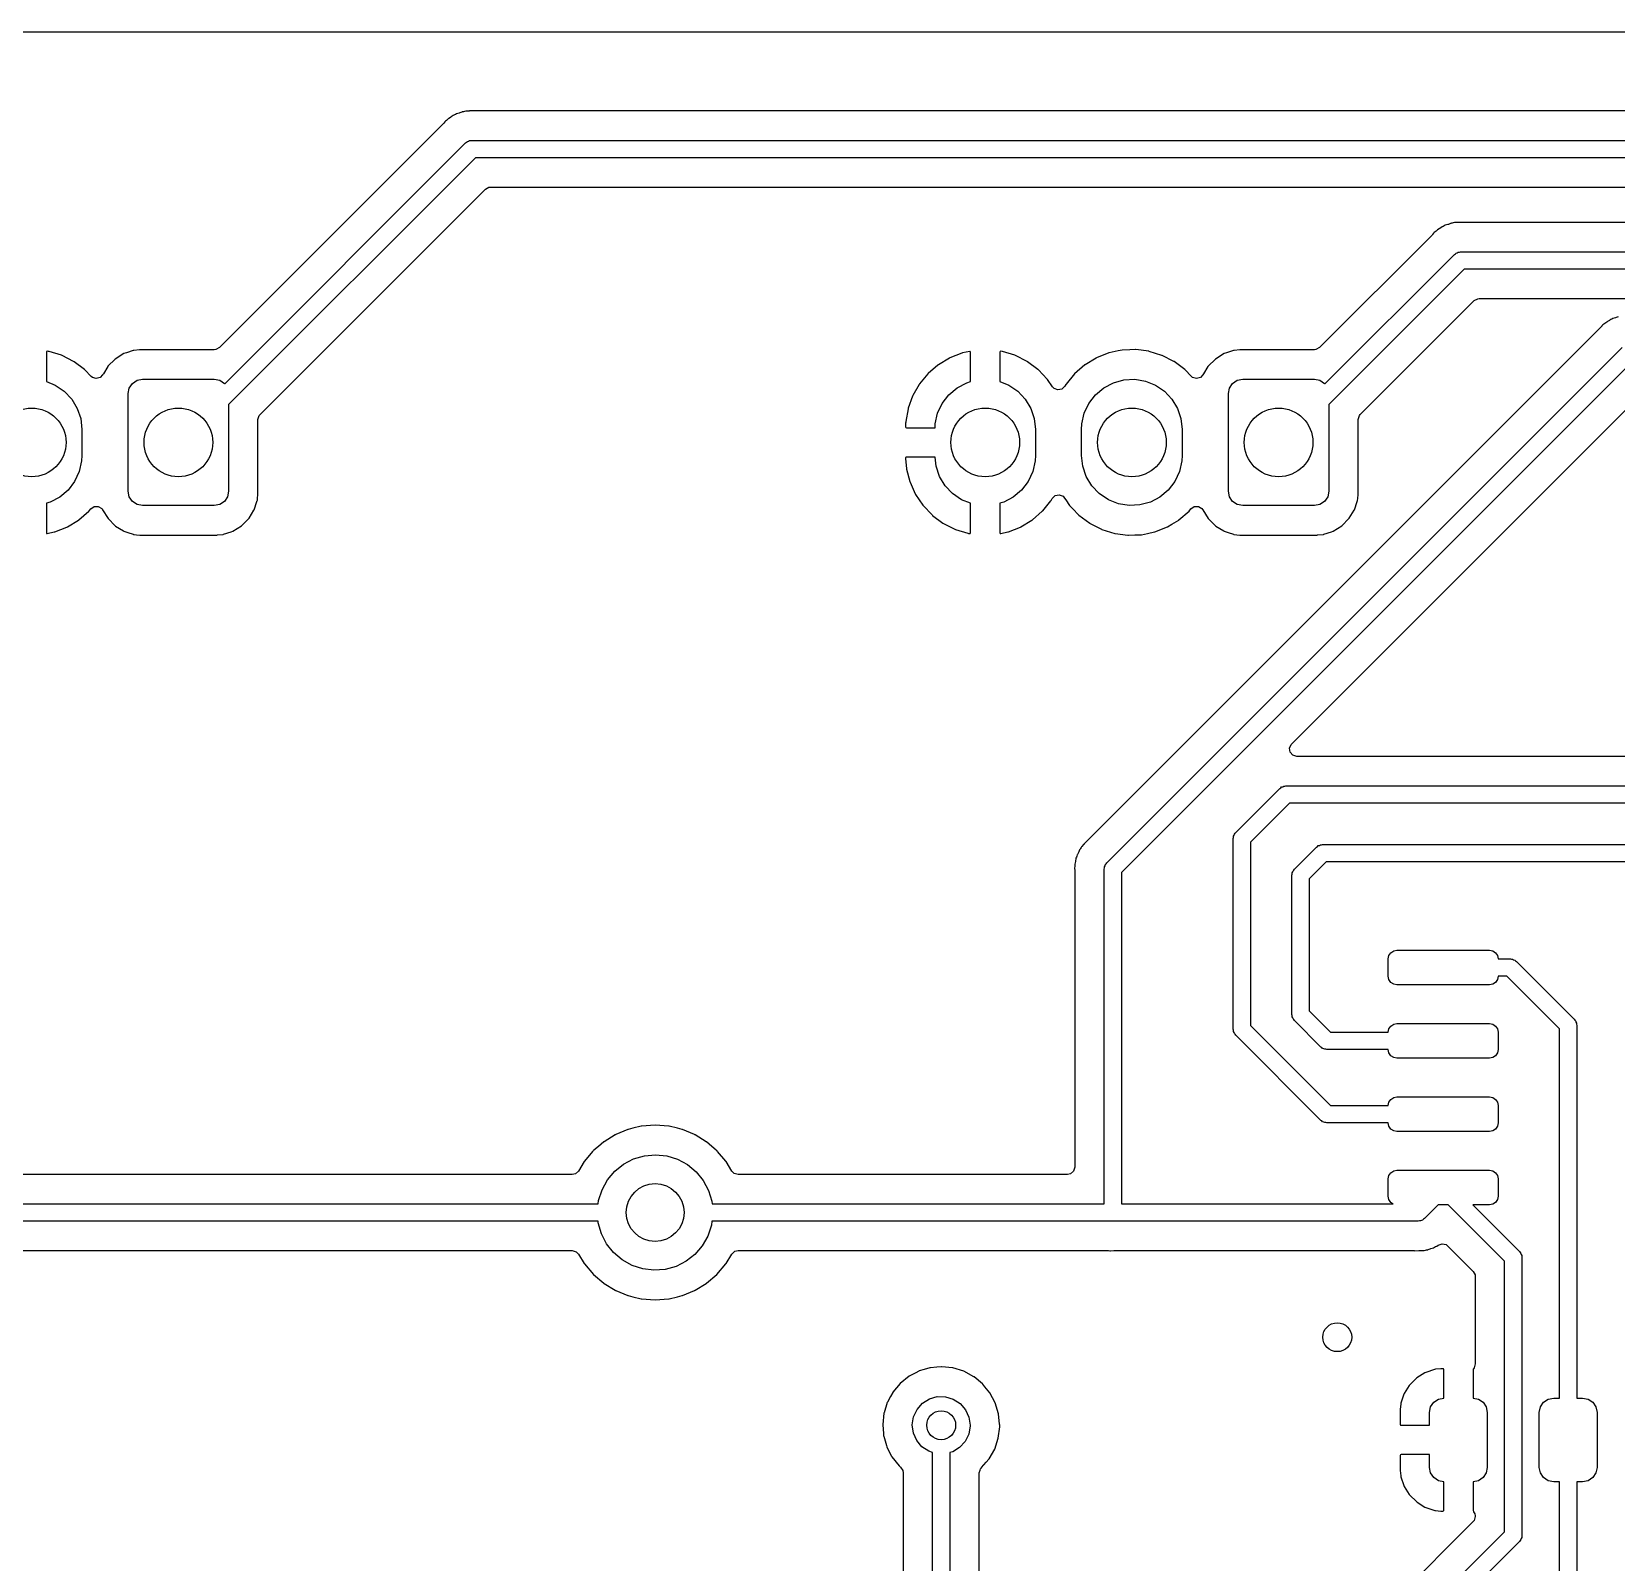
# Model space of a CAD drawing. Extents: x 87 to 209, y -135 to -60.
# Drawn here: x 101.35 to 128.78, y -86.55 to -60.05 of the extents above; entities that cross this region are included whole.
import ezdxf

# ---------------------------------------------------------------- set-up
doc = ezdxf.new("R2010")
doc.units = 0
doc.layers.add('BLACK', color=7, linetype='CONTINUOUS')

msp = doc.modelspace()

# ---------------------------------------------------------------- linework, layer by layer
at = {"layer": 'BLACK', "linetype": 'CONTINUOUS'}
for p, q in [((86.7405, -60.0513), (208.661, -60.0513)), ((108.758, -61.4569), (108.747, -61.4608)), ((108.794, -61.4428), (108.758, -61.4569)), ((108.801, -61.4399), (108.794, -61.4428)), ((108.794, -61.4428), (108.794, -61.4428)), ((108.809, -61.4389), (108.801, -61.4399)), ((108.815, -61.4381), (108.809, -61.4389)), ((108.809, -61.4389), (108.809, -61.4389)), ((108.822, -61.4372), (108.815, -61.4381)), ((108.842, -61.4332), (108.822, -61.4372)), ((108.862, -61.4272), (108.842, -61.4332)), ((108.908, -61.4258), (108.862, -61.4272)), ((108.92, -61.4249), (108.908, -61.4258)), ((108.921, -61.4248), (108.92, -61.4249)), ((108.925, -61.4243), (108.921, -61.4248)), ((108.921, -61.4248), (108.921, -61.4248)), ((108.954, -61.4243), (108.925, -61.4243)), ((108.958, -61.4242), (108.954, -61.4243)), ((109.021, -61.4223), (108.958, -61.4242)), ((109.028, -61.422), (109.021, -61.4223)), ((109.021, -61.4223), (109.021, -61.4223)), ((109.036, -61.4237), (109.028, -61.422)), ((109.048, -61.4243), (109.036, -61.4237)), ((181.014, -61.4243), (109.048, -61.4243)), ((108.474, -61.6433), (104.595, -65.5224)), ((108.482, -61.6346), (108.474, -61.6433)), ((108.502, -61.6112), (108.482, -61.6346)), ((108.512, -61.599), (108.502, -61.6112)), ((108.529, -61.5864), (108.512, -61.599)), ((108.544, -61.5735), (108.529, -61.5864)), ((108.559, -61.5583), (108.544, -61.5735)), ((108.566, -61.5543), (108.559, -61.5583)), ((108.599, -61.5348), (108.566, -61.5543)), ((108.566, -61.5543), (108.566, -61.5543)), ((108.609, -61.5283), (108.599, -61.5348)), ((108.646, -61.5012), (108.609, -61.5283)), ((108.666, -61.4933), (108.646, -61.5012)), ((108.684, -61.4846), (108.666, -61.4933)), ((108.702, -61.4737), (108.684, -61.4846)), ((108.747, -61.4608), (108.702, -61.4737)), ((104.688, -66.1487), (108.86, -61.9767)), ((108.86, -61.9767), (108.877, -61.9669)), ((108.877, -61.9669), (108.891, -61.9529)), ((108.891, -61.9529), (108.91, -61.9478)), ((108.91, -61.9478), (108.927, -61.9379)), ((108.927, -61.9379), (108.947, -61.9379)), ((108.947, -61.9379), (108.966, -61.9328)), ((108.966, -61.9328), (181.051, -61.9328)), ((109.028, -62.2328), (104.756, -66.5049)), ((180.989, -62.2328), (109.028, -62.2328)), ((105.301, -66.6787), (109.202, -62.7782)), ((109.202, -62.7782), (109.264, -62.7442)), ((109.264, -62.7442), (109.291, -62.7413)), ((109.291, -62.7413), (180.726, -62.7413)), ((125.913, -63.3732), (125.878, -63.3873)), ((125.921, -63.3703), (125.913, -63.3732)), ((125.913, -63.3732), (125.913, -63.3732)), ((125.928, -63.3693), (125.921, -63.3703)), ((125.935, -63.3685), (125.928, -63.3693)), ((125.928, -63.3693), (125.928, -63.3693)), ((125.942, -63.3676), (125.935, -63.3685)), ((125.961, -63.3636), (125.942, -63.3676)), ((125.982, -63.3576), (125.961, -63.3636)), ((126.028, -63.3562), (125.982, -63.3576)), ((126.04, -63.3553), (126.028, -63.3562)), ((126.044, -63.3547), (126.04, -63.3553)), ((126.073, -63.3547), (126.044, -63.3547)), ((126.077, -63.3546), (126.073, -63.3547)), ((126.093, -63.3541), (126.077, -63.3546)), ((126.148, -63.3524), (126.093, -63.3541)), ((126.156, -63.3541), (126.148, -63.3524)), ((126.168, -63.3547), (126.156, -63.3541)), ((126.156, -63.3541), (126.156, -63.3541)), ((175.382, -63.3547), (126.168, -63.3547)), ((125.594, -63.5737), (123.645, -65.5224)), ((125.602, -63.565), (125.594, -63.5737)), ((125.621, -63.5416), (125.602, -63.565)), ((125.631, -63.5294), (125.621, -63.5416)), ((125.649, -63.5168), (125.631, -63.5294)), ((125.664, -63.5039), (125.649, -63.5168)), ((125.679, -63.4887), (125.664, -63.5039)), ((125.686, -63.4847), (125.679, -63.4887)), ((125.719, -63.4652), (125.686, -63.4847)), ((125.686, -63.4847), (125.686, -63.4847)), ((125.728, -63.4587), (125.719, -63.4652)), ((125.766, -63.4316), (125.728, -63.4587)), ((125.786, -63.4237), (125.766, -63.4316)), ((125.804, -63.415), (125.786, -63.4237)), ((125.822, -63.4041), (125.804, -63.415)), ((125.866, -63.3912), (125.822, -63.4041)), ((125.878, -63.3873), (125.866, -63.3912)), ((123.738, -66.1487), (125.98, -63.9071)), ((125.98, -63.9071), (125.997, -63.8973)), ((125.997, -63.8973), (126.011, -63.8833)), ((126.011, -63.8833), (126.03, -63.8782)), ((126.03, -63.8782), (126.047, -63.8683)), ((126.047, -63.8683), (126.067, -63.8683)), ((126.067, -63.8683), (126.086, -63.8632)), ((126.086, -63.8632), (175.419, -63.8632)), ((126.148, -64.1632), (123.806, -66.5049)), ((175.357, -64.1632), (126.148, -64.1632)), ((124.351, -66.6787), (126.321, -64.7086)), ((126.321, -64.7086), (126.384, -64.6746)), ((126.384, -64.6746), (126.411, -64.6717)), ((126.411, -64.6717), (175.094, -64.6717)), ((128.725, -65.0172), (128.707, -65.0281)), ((128.77, -65.0043), (128.725, -65.0172)), ((128.781, -65.0004), (128.77, -65.0043)), ((128.816, -64.9863), (128.781, -65.0004)), ((128.497, -65.1868), (119.658, -74.0258)), ((128.505, -65.1781), (128.497, -65.1868)), ((128.53, -65.1486), (128.505, -65.1781)), ((128.535, -65.1425), (128.53, -65.1486)), ((128.541, -65.1378), (128.535, -65.1425)), ((128.552, -65.1298), (128.541, -65.1378)), ((128.541, -65.1378), (128.541, -65.1378)), ((128.567, -65.117), (128.552, -65.1298)), ((128.582, -65.1018), (128.567, -65.117)), ((128.622, -65.0783), (128.582, -65.1018)), ((128.632, -65.0718), (128.622, -65.0783)), ((128.663, -65.0493), (128.632, -65.0718)), ((128.669, -65.0447), (128.663, -65.0493)), ((128.663, -65.0493), (128.663, -65.0493)), ((128.689, -65.0368), (128.669, -65.0447)), ((128.707, -65.0281), (128.689, -65.0368)), ((103.103, -65.5725), (102.986, -65.6116)), ((103.11, -65.5703), (103.103, -65.5725)), ((103.103, -65.5725), (103.103, -65.5725)), ((103.117, -65.5696), (103.11, -65.5703)), ((103.212, -65.5596), (103.117, -65.5696)), ((103.117, -65.5696), (103.117, -65.5696)), ((103.216, -65.5593), (103.212, -65.5596)), ((103.212, -65.5596), (103.212, -65.5596)), ((104.506, -65.5593), (103.216, -65.5593)), ((104.533, -65.5564), (104.506, -65.5593)), ((104.595, -65.5224), (104.533, -65.5564)), ((119.96, -74.4433), (128.883, -65.5202)), ((120.227, -65.5646), (120.159, -65.579)), ((120.36, -65.5596), (120.227, -65.5646)), ((120.456, -65.5561), (120.36, -65.5596)), ((120.461, -65.5559), (120.456, -65.5561)), ((120.456, -65.5561), (120.456, -65.5561)), ((120.466, -65.5566), (120.461, -65.5559)), ((120.688, -65.5859), (120.466, -65.5566)), ((120.466, -65.5566), (120.466, -65.5566)), ((122.153, -65.5725), (122.036, -65.6116)), ((122.16, -65.5703), (122.153, -65.5725)), ((122.153, -65.5725), (122.153, -65.5725)), ((122.167, -65.5696), (122.16, -65.5703)), ((122.262, -65.5596), (122.167, -65.5696)), ((122.167, -65.5696), (122.167, -65.5696)), ((122.266, -65.5593), (122.262, -65.5596)), ((122.262, -65.5596), (122.262, -65.5596)), ((123.556, -65.5593), (122.266, -65.5593)), ((123.583, -65.5564), (123.556, -65.5593)), ((123.645, -65.5224), (123.583, -65.5564)), ((101.604, -65.586), (101.6, -65.5991)), ((101.6, -65.5991), (101.6, -66.1079)), ((101.618, -65.5838), (101.604, -65.586)), ((101.638, -65.5864), (101.618, -65.5838)), ((101.648, -65.5887), (101.638, -65.5864)), ((101.861, -65.6548), (101.648, -65.5887)), ((101.871, -65.6588), (101.861, -65.6548)), ((102.07, -65.76), (101.871, -65.6588)), ((102.079, -65.7656), (102.07, -65.76)), ((102.258, -65.8988), (102.079, -65.7656)), ((102.667, -65.8445), (102.663, -65.8507)), ((102.792, -65.7193), (102.667, -65.8445)), ((102.942, -65.6262), (102.792, -65.7193)), ((102.986, -65.6116), (102.942, -65.6262)), ((117.037, -65.8239), (116.869, -65.9701)), ((117.046, -65.8176), (117.037, -65.8239)), ((117.237, -65.7018), (117.046, -65.8176)), ((117.246, -65.6971), (117.237, -65.7018)), ((117.454, -65.6151), (117.246, -65.6971)), ((117.464, -65.6121), (117.454, -65.6151)), ((117.587, -65.5861), (117.464, -65.6121)), ((117.598, -65.5876), (117.587, -65.5861)), ((117.602, -65.6012), (117.598, -65.5876)), ((117.602, -66.1106), (117.602, -65.6012)), ((118.114, -65.586), (118.11, -65.5991)), ((118.11, -65.5991), (118.11, -66.1079)), ((118.128, -65.5838), (118.114, -65.586)), ((118.148, -65.5864), (118.128, -65.5838)), ((118.158, -65.5887), (118.148, -65.5864)), ((118.371, -65.6548), (118.158, -65.5887)), ((118.381, -65.6588), (118.371, -65.6548)), ((118.58, -65.76), (118.381, -65.6588)), ((118.589, -65.7656), (118.58, -65.76)), ((118.768, -65.8988), (118.589, -65.7656)), ((119.581, -65.82), (119.404, -65.9733)), ((119.585, -65.8172), (119.581, -65.82)), ((119.776, -65.7014), (119.585, -65.8172)), ((119.585, -65.8172), (119.585, -65.8172)), ((119.781, -65.6986), (119.776, -65.7014)), ((119.776, -65.7014), (119.776, -65.7014)), ((119.998, -65.6127), (119.781, -65.6986)), ((120.004, -65.6116), (119.998, -65.6127)), ((120.159, -65.579), (120.004, -65.6116)), ((120.004, -65.6116), (120.004, -65.6116)), ((129.051, -65.7763), (120.216, -74.6115)), ((120.693, -65.5866), (120.688, -65.5859)), ((120.688, -65.5859), (120.688, -65.5859)), ((120.916, -65.656), (120.693, -65.5866)), ((120.921, -65.6584), (120.916, -65.656)), ((121.12, -65.7596), (120.921, -65.6584)), ((120.921, -65.6584), (120.921, -65.6584)), ((121.125, -65.762), (121.12, -65.7596)), ((121.12, -65.7596), (121.12, -65.7596)), ((121.313, -65.9016), (121.125, -65.762)), ((121.717, -65.8445), (121.713, -65.8507)), ((121.842, -65.7193), (121.717, -65.8445)), ((121.992, -65.6262), (121.842, -65.7193)), ((122.036, -65.6116), (121.992, -65.6262)), ((101.6, -66.1079), (101.754, -66.1696)), ((102.266, -65.9059), (102.258, -65.8988)), ((102.374, -66.019), (102.266, -65.9059)), ((102.396, -66.0375), (102.374, -66.019)), ((102.464, -66.058), (102.396, -66.0375)), ((102.532, -66.0386), (102.464, -66.058)), ((102.572, -65.9938), (102.532, -66.0386)), ((102.574, -65.9951), (102.572, -65.9938)), ((102.587, -65.9733), (102.574, -65.9951)), ((102.663, -65.8507), (102.587, -65.9733)), ((102.663, -65.8507), (102.663, -65.8507)), ((103.089, -66.141), (103.17, -66.0868)), ((103.17, -66.0868), (103.266, -66.0678)), ((103.266, -66.0678), (104.506, -66.0678)), ((104.506, -66.0678), (104.602, -66.0868)), ((104.602, -66.0868), (104.683, -66.141)), ((116.861, -65.9778), (116.72, -66.1503)), ((116.869, -65.9701), (116.861, -65.9778)), ((117.536, -66.1289), (117.602, -66.1106)), ((118.11, -66.1079), (118.264, -66.1696)), ((118.776, -65.9059), (118.768, -65.8988)), ((118.93, -66.0674), (118.776, -65.9059)), ((118.937, -66.0756), (118.93, -66.0674)), ((119.02, -66.1998), (118.937, -66.0756)), ((119.404, -65.9733), (119.256, -66.1542)), ((120.076, -66.1289), (120.257, -66.079)), ((120.257, -66.079), (120.445, -66.0692)), ((120.445, -66.0692), (120.63, -66.0998)), ((120.63, -66.0998), (120.804, -66.1696)), ((121.316, -65.9055), (121.313, -65.9016)), ((121.424, -66.0185), (121.316, -65.9055)), ((121.316, -65.9055), (121.316, -65.9055)), ((121.446, -66.037), (121.424, -66.0185)), ((121.514, -66.0576), (121.446, -66.037)), ((121.583, -66.0381), (121.514, -66.0576)), ((121.622, -65.9937), (121.583, -66.0381)), ((121.624, -65.9951), (121.622, -65.9937)), ((121.637, -65.9733), (121.624, -65.9951)), ((121.713, -65.8507), (121.637, -65.9733)), ((121.713, -65.8507), (121.713, -65.8507)), ((122.139, -66.141), (122.22, -66.0868)), ((122.22, -66.0868), (122.316, -66.0678)), ((122.316, -66.0678), (123.556, -66.0678)), ((123.556, -66.0678), (123.652, -66.0868)), ((123.652, -66.0868), (123.733, -66.141)), ((101.754, -66.1696), (101.91, -66.2753)), ((101.91, -66.2753), (102.039, -66.4118)), ((103.016, -66.3178), (103.035, -66.2221)), ((103.016, -68.0078), (103.016, -66.3178)), ((103.035, -66.2221), (103.089, -66.141)), ((104.683, -66.141), (104.688, -66.1487)), ((116.599, -66.3627), (116.523, -66.5725)), ((116.603, -66.3531), (116.599, -66.3627)), ((116.714, -66.1591), (116.603, -66.3531)), ((116.72, -66.1503), (116.714, -66.1591)), ((117.112, -66.4871), (117.226, -66.3378)), ((117.226, -66.3378), (117.37, -66.2165)), ((117.37, -66.2165), (117.536, -66.1289)), ((118.264, -66.1696), (118.42, -66.2753)), ((118.42, -66.2753), (118.549, -66.4118)), ((119.048, -66.229), (119.02, -66.1998)), ((119.114, -66.255), (119.048, -66.229)), ((119.183, -66.2411), (119.114, -66.255)), ((119.234, -66.1918), (119.183, -66.2411)), ((119.253, -66.1588), (119.234, -66.1918)), ((119.256, -66.1542), (119.253, -66.1588)), ((119.253, -66.1588), (119.253, -66.1588)), ((119.652, -66.4871), (119.766, -66.3378)), ((119.766, -66.3378), (119.91, -66.2165)), ((119.91, -66.2165), (120.076, -66.1289)), ((120.804, -66.1696), (120.96, -66.2753)), ((120.96, -66.2753), (121.089, -66.4118)), ((122.066, -66.3178), (122.085, -66.2221)), ((122.066, -68.0078), (122.066, -66.3178)), ((122.085, -66.2221), (122.139, -66.141)), ((123.733, -66.141), (123.738, -66.1487)), ((128.083, -67.4639), (129.225, -66.3217)), ((102.039, -66.4118), (102.136, -66.5729)), ((102.136, -66.5729), (102.196, -66.751)), ((104.756, -66.5049), (104.756, -68.0078)), ((116.52, -66.5828), (116.48, -66.8036)), ((116.523, -66.5725), (116.52, -66.5828)), ((116.991, -66.8408), (117.032, -66.6574)), ((117.032, -66.6574), (117.112, -66.4871)), ((118.549, -66.4118), (118.646, -66.5729)), ((118.646, -66.5729), (118.706, -66.751)), ((119.531, -66.8408), (119.572, -66.6574)), ((119.572, -66.6574), (119.652, -66.4871)), ((121.089, -66.4118), (121.186, -66.5729)), ((121.186, -66.5729), (121.246, -66.751)), ((123.806, -66.5049), (123.806, -68.0078)), ((102.196, -66.751), (102.216, -66.9378)), ((102.216, -66.9378), (102.216, -67.3878)), ((105.264, -66.7677), (105.285, -66.6996)), ((105.264, -68.0582), (105.264, -66.7677)), ((105.285, -66.6996), (105.301, -66.6787)), ((116.479, -66.8118), (116.478, -66.8307)), ((116.478, -66.8307), (116.478, -66.8336)), ((116.478, -66.8336), (116.478, -66.8907)), ((116.478, -66.8907), (116.482, -66.9059)), ((116.48, -66.8036), (116.479, -66.8118)), ((116.482, -66.9059), (116.484, -66.9071)), ((116.484, -66.9071), (116.492, -66.9088)), ((116.492, -66.9088), (116.988, -66.9088)), ((116.988, -66.9088), (116.991, -66.8408)), ((118.706, -66.751), (118.726, -66.9378)), ((118.726, -66.9378), (118.726, -67.3878)), ((119.526, -66.9378), (119.531, -66.8408)), ((119.526, -67.3878), (119.526, -66.9378)), ((121.246, -66.751), (121.266, -66.9378)), ((121.266, -66.9378), (121.266, -67.3878)), ((124.314, -66.7677), (124.335, -66.6996)), ((124.314, -68.0582), (124.314, -66.7677)), ((124.335, -66.6996), (124.351, -66.6787)), ((102.211, -67.4848), (102.17, -67.6682)), ((102.216, -67.3878), (102.211, -67.4848)), ((116.48, -67.4227), (116.478, -67.4303)), ((116.478, -67.4303), (116.478, -67.4439)), ((116.478, -67.4439), (116.478, -67.4492)), ((116.478, -67.4492), (116.492, -67.6155)), ((116.481, -67.4213), (116.48, -67.4227)), ((116.496, -67.4168), (116.481, -67.4213)), ((116.989, -67.4168), (116.496, -67.4168)), ((117.006, -67.5746), (116.989, -67.4168)), ((118.721, -67.4848), (118.68, -67.6682)), ((118.726, -67.3878), (118.721, -67.4848)), ((119.546, -67.5746), (119.526, -67.3878)), ((121.261, -67.4848), (121.22, -67.6682)), ((121.266, -67.3878), (121.261, -67.4848)), ((123.161, -72.3852), (128.083, -67.4639)), ((102.17, -67.6682), (102.09, -67.8385)), ((116.492, -67.6155), (116.494, -67.626)), ((116.494, -67.626), (116.55, -67.842)), ((117.066, -67.7527), (117.006, -67.5746)), ((117.163, -67.9138), (117.066, -67.7527)), ((118.68, -67.6682), (118.6, -67.8385)), ((119.606, -67.7527), (119.546, -67.5746)), ((119.703, -67.9138), (119.606, -67.7527)), ((121.22, -67.6682), (121.14, -67.8385)), ((101.976, -67.9878), (101.832, -68.1091)), ((102.09, -67.8385), (101.976, -67.9878)), ((103.035, -68.1035), (103.016, -68.0078)), ((104.756, -68.0078), (104.737, -68.1035)), ((116.55, -67.842), (116.554, -67.852)), ((116.554, -67.852), (116.645, -68.0555)), ((117.292, -68.0503), (117.163, -67.9138)), ((118.486, -67.9878), (118.342, -68.1091)), ((118.6, -67.8385), (118.486, -67.9878)), ((119.832, -68.0503), (119.703, -67.9138)), ((121.026, -67.9878), (120.882, -68.1091)), ((121.14, -67.8385), (121.026, -67.9878)), ((122.085, -68.1035), (122.066, -68.0078)), ((123.806, -68.0078), (123.787, -68.1035)), ((101.666, -68.1967), (101.6, -68.215)), ((101.6, -68.215), (101.6, -68.7244)), ((101.832, -68.1091), (101.666, -68.1967)), ((102.341, -68.3478), (102.368, -68.3145)), ((102.368, -68.3145), (102.427, -68.2745)), ((102.427, -68.2745), (102.498, -68.2726)), ((102.498, -68.2726), (102.559, -68.3093)), ((102.559, -68.3093), (102.574, -68.3321)), ((103.089, -68.1846), (103.035, -68.1035)), ((103.17, -68.2388), (103.089, -68.1846)), ((103.266, -68.2578), (103.17, -68.2388)), ((104.506, -68.2578), (103.266, -68.2578)), ((104.602, -68.2388), (104.506, -68.2578)), ((104.683, -68.1846), (104.602, -68.2388)), ((104.737, -68.1035), (104.683, -68.1846)), ((105.198, -68.3305), (105.246, -68.1865)), ((105.246, -68.1865), (105.252, -68.1692)), ((105.252, -68.1692), (105.254, -68.1627)), ((105.252, -68.1692), (105.252, -68.1692)), ((105.254, -68.1627), (105.256, -68.1423)), ((105.256, -68.1423), (105.264, -68.0614)), ((105.264, -68.0614), (105.264, -68.0582)), ((116.645, -68.0555), (116.651, -68.0648)), ((116.651, -68.0648), (116.775, -68.25)), ((116.775, -68.25), (116.782, -68.2582)), ((116.782, -68.2582), (116.936, -68.4197)), ((117.448, -68.156), (117.292, -68.0503)), ((117.602, -68.2177), (117.448, -68.156)), ((117.602, -68.7265), (117.602, -68.2177)), ((118.176, -68.1967), (118.11, -68.215)), ((118.11, -68.215), (118.11, -68.7244)), ((118.342, -68.1091), (118.176, -68.1967)), ((118.851, -68.3478), (118.992, -68.1753)), ((118.992, -68.1753), (118.998, -68.1665)), ((118.998, -68.1665), (119.017, -68.1338)), ((119.017, -68.1338), (119.068, -68.0845)), ((119.068, -68.0845), (119.138, -68.0707)), ((119.138, -68.0707), (119.204, -68.0966)), ((119.204, -68.0966), (119.231, -68.1258)), ((119.231, -68.1258), (119.251, -68.1558)), ((119.251, -68.1558), (119.318, -68.2547)), ((119.318, -68.2547), (119.321, -68.2586)), ((119.321, -68.2586), (119.321, -68.2586)), ((119.321, -68.2586), (119.37, -68.3093)), ((119.37, -68.3093), (119.479, -68.424)), ((119.988, -68.156), (119.832, -68.0503)), ((120.162, -68.2258), (119.988, -68.156)), ((120.347, -68.2564), (120.162, -68.2258)), ((120.535, -68.2466), (120.347, -68.2564)), ((120.716, -68.1967), (120.535, -68.2466)), ((120.882, -68.1091), (120.716, -68.1967)), ((121.388, -68.3523), (121.418, -68.315)), ((121.418, -68.315), (121.477, -68.275)), ((121.477, -68.275), (121.548, -68.2731)), ((121.548, -68.2731), (121.609, -68.3098)), ((121.609, -68.3098), (121.624, -68.3322)), ((122.139, -68.1846), (122.085, -68.1035)), ((122.22, -68.2388), (122.139, -68.1846)), ((122.316, -68.2578), (122.22, -68.2388)), ((123.556, -68.2578), (122.316, -68.2578)), ((123.652, -68.2388), (123.556, -68.2578)), ((123.733, -68.1846), (123.652, -68.2388)), ((123.787, -68.1035), (123.733, -68.1846)), ((124.248, -68.3305), (124.296, -68.1865)), ((124.296, -68.1865), (124.302, -68.1692)), ((124.302, -68.1692), (124.304, -68.1627)), ((124.302, -68.1692), (124.302, -68.1692)), ((124.304, -68.1627), (124.306, -68.1423)), ((124.306, -68.1423), (124.314, -68.0614)), ((124.314, -68.0614), (124.314, -68.0582)), ((101.965, -68.6238), (102.156, -68.508)), ((102.156, -68.508), (102.165, -68.5017)), ((102.165, -68.5017), (102.333, -68.3555)), ((102.333, -68.3555), (102.341, -68.3478)), ((102.574, -68.3321), (102.574, -68.3317)), ((102.574, -68.3317), (102.668, -68.4821)), ((102.668, -68.4821), (102.793, -68.6071)), ((104.98, -68.6063), (105.105, -68.4811)), ((105.105, -68.4811), (105.109, -68.4749)), ((105.109, -68.4749), (105.194, -68.3368)), ((105.194, -68.3368), (105.198, -68.3305)), ((105.194, -68.3368), (105.194, -68.3368)), ((116.936, -68.4197), (116.944, -68.4268)), ((116.944, -68.4268), (117.123, -68.56)), ((117.123, -68.56), (117.132, -68.5656)), ((117.132, -68.5656), (117.331, -68.6668)), ((118.475, -68.6238), (118.666, -68.508)), ((118.666, -68.508), (118.675, -68.5017)), ((118.675, -68.5017), (118.843, -68.3555)), ((118.843, -68.3555), (118.851, -68.3478)), ((119.479, -68.424), (119.667, -68.5636)), ((119.667, -68.5636), (119.672, -68.566)), ((119.672, -68.566), (119.672, -68.566)), ((119.672, -68.566), (119.871, -68.6672)), ((121.011, -68.627), (121.088, -68.5804)), ((121.088, -68.5804), (121.207, -68.5084)), ((121.207, -68.5084), (121.211, -68.5056)), ((121.207, -68.5084), (121.207, -68.5084)), ((121.211, -68.5056), (121.388, -68.3523)), ((121.624, -68.3322), (121.624, -68.3317)), ((121.624, -68.3317), (121.718, -68.4821)), ((121.718, -68.4821), (121.843, -68.6071)), ((124.03, -68.6063), (124.155, -68.4811)), ((124.155, -68.4811), (124.159, -68.4749)), ((124.159, -68.4749), (124.244, -68.3368)), ((124.244, -68.3368), (124.248, -68.3305)), ((124.244, -68.3368), (124.244, -68.3368)), ((101.6, -68.7244), (101.604, -68.738)), ((101.604, -68.738), (101.615, -68.7395)), ((101.615, -68.7395), (101.738, -68.7135)), ((101.738, -68.7135), (101.748, -68.7105)), ((101.748, -68.7105), (101.956, -68.6285)), ((101.956, -68.6285), (101.965, -68.6238)), ((102.793, -68.6071), (102.799, -68.6109)), ((102.799, -68.6109), (102.799, -68.6109)), ((102.799, -68.6109), (102.936, -68.6955)), ((102.936, -68.6955), (102.943, -68.6999)), ((102.943, -68.6999), (103.011, -68.7222)), ((103.011, -68.7222), (103.105, -68.7534)), ((103.105, -68.7534), (103.105, -68.7534)), ((103.105, -68.7534), (103.111, -68.7556)), ((103.111, -68.7556), (103.118, -68.7563)), ((103.118, -68.7563), (103.118, -68.7563)), ((103.118, -68.7563), (103.161, -68.7607)), ((103.161, -68.7607), (103.216, -68.7663)), ((103.216, -68.7663), (104.556, -68.7663)), ((104.556, -68.7663), (104.56, -68.766)), ((104.56, -68.766), (104.655, -68.756)), ((104.56, -68.766), (104.56, -68.766)), ((104.655, -68.756), (104.662, -68.7553)), ((104.655, -68.756), (104.655, -68.756)), ((104.662, -68.7553), (104.669, -68.7531)), ((104.669, -68.7531), (104.801, -68.7091)), ((104.669, -68.7531), (104.669, -68.7531)), ((104.801, -68.7091), (104.83, -68.6993)), ((104.83, -68.6993), (104.98, -68.6063)), ((117.331, -68.6668), (117.341, -68.6708)), ((117.341, -68.6708), (117.554, -68.7369)), ((117.554, -68.7369), (117.564, -68.7392)), ((117.564, -68.7392), (117.584, -68.7418)), ((117.584, -68.7418), (117.598, -68.7396)), ((117.598, -68.7396), (117.602, -68.7265)), ((118.11, -68.7244), (118.114, -68.738)), ((118.114, -68.738), (118.125, -68.7395)), ((118.125, -68.7395), (118.248, -68.7135)), ((118.248, -68.7135), (118.258, -68.7105)), ((118.258, -68.7105), (118.466, -68.6285)), ((118.466, -68.6285), (118.475, -68.6238)), ((119.871, -68.6672), (119.875, -68.6696)), ((119.875, -68.6696), (120.099, -68.739)), ((120.099, -68.739), (120.104, -68.7397)), ((120.104, -68.7397), (120.104, -68.7397)), ((120.104, -68.7397), (120.326, -68.769)), ((120.326, -68.769), (120.326, -68.769)), ((120.326, -68.769), (120.331, -68.7697)), ((120.331, -68.7697), (120.336, -68.7695)), ((120.336, -68.7695), (120.448, -68.7654)), ((120.336, -68.7695), (120.336, -68.7695)), ((120.448, -68.7654), (120.565, -68.761)), ((120.565, -68.761), (120.667, -68.7395)), ((120.667, -68.7395), (120.788, -68.714)), ((120.788, -68.714), (120.794, -68.7129)), ((120.788, -68.714), (120.788, -68.714)), ((120.794, -68.7129), (121.011, -68.627)), ((121.843, -68.6071), (121.849, -68.6109)), ((121.849, -68.6109), (121.849, -68.6109)), ((121.849, -68.6109), (121.986, -68.6955)), ((121.986, -68.6955), (121.993, -68.6999)), ((121.993, -68.6999), (122.061, -68.7222)), ((122.061, -68.7222), (122.155, -68.7534)), ((122.155, -68.7534), (122.155, -68.7534)), ((122.155, -68.7534), (122.161, -68.7556)), ((122.161, -68.7556), (122.168, -68.7563)), ((122.168, -68.7563), (122.168, -68.7563)), ((122.168, -68.7563), (122.211, -68.7607)), ((122.211, -68.7607), (122.266, -68.7663)), ((122.266, -68.7663), (123.606, -68.7663)), ((123.606, -68.7663), (123.61, -68.766)), ((123.61, -68.766), (123.705, -68.756)), ((123.61, -68.766), (123.61, -68.766)), ((123.705, -68.756), (123.712, -68.7553)), ((123.705, -68.756), (123.705, -68.756)), ((123.712, -68.7553), (123.719, -68.7531)), ((123.719, -68.7531), (123.851, -68.7091)), ((123.719, -68.7531), (123.719, -68.7531)), ((123.851, -68.7091), (123.88, -68.6993)), ((123.88, -68.6993), (124.03, -68.6063)), ((123.126, -72.4564), (123.155, -72.3918)), ((123.155, -72.3918), (123.161, -72.3852)), ((123.136, -72.5266), (123.126, -72.4564)), ((123.182, -72.5803), (123.136, -72.5266)), ((123.25, -72.6003), (123.182, -72.5803)), ((148.045, -72.6003), (123.25, -72.6003)), ((122.195, -73.9147), (122.957, -73.1527)), ((122.957, -73.1527), (122.974, -73.1429)), ((122.974, -73.1429), (122.988, -73.1289)), ((122.988, -73.1289), (123.007, -73.1238)), ((123.007, -73.1238), (123.024, -73.1139)), ((123.024, -73.1139), (123.044, -73.1139)), ((123.044, -73.1139), (123.063, -73.1088)), ((123.063, -73.1088), (148.082, -73.1088)), ((123.125, -73.4088), (122.451, -74.0829)), ((148.02, -73.4088), (123.125, -73.4088)), ((119.637, -74.0438), (119.594, -74.0897)), ((119.643, -74.038), (119.637, -74.0438)), ((119.637, -74.0438), (119.637, -74.0438)), ((119.649, -74.0338), (119.643, -74.038)), ((119.658, -74.0258), (119.649, -74.0338)), ((119.649, -74.0338), (119.649, -74.0338)), ((122.151, -74.0208), (122.156, -74.0017)), ((122.151, -77.3228), (122.151, -74.0208)), ((122.156, -73.982), (122.166, -73.9649)), ((122.156, -74.0017), (122.156, -73.982)), ((122.166, -73.9649), (122.171, -73.9458)), ((122.171, -73.9458), (122.185, -73.9318)), ((122.185, -73.9318), (122.195, -73.9147)), ((119.437, -74.3445), (119.428, -74.3642)), ((119.443, -74.3259), (119.437, -74.3445)), ((119.449, -74.3051), (119.443, -74.3259)), ((119.453, -74.2972), (119.449, -74.3051)), ((119.471, -74.2646), (119.453, -74.2972)), ((119.476, -74.254), (119.471, -74.2646)), ((119.491, -74.2188), (119.476, -74.254)), ((119.494, -74.2115), (119.491, -74.2188)), ((119.491, -74.2188), (119.491, -74.2188)), ((119.504, -74.1992), (119.494, -74.2115)), ((119.508, -74.1946), (119.504, -74.1992)), ((119.518, -74.1781), (119.508, -74.1946)), ((119.525, -74.1662), (119.518, -74.1781)), ((119.529, -74.1593), (119.525, -74.1662)), ((119.525, -74.1662), (119.525, -74.1662)), ((119.56, -74.1256), (119.529, -74.1593)), ((119.568, -74.1166), (119.56, -74.1256)), ((119.571, -74.1131), (119.568, -74.1166)), ((119.591, -74.0925), (119.571, -74.1131)), ((119.594, -74.0897), (119.591, -74.0925)), ((122.451, -74.0829), (122.451, -77.2607)), ((123.211, -74.5497), (123.592, -74.1687)), ((123.592, -74.1687), (123.609, -74.1589)), ((123.609, -74.1589), (123.623, -74.1449)), ((123.623, -74.1449), (123.642, -74.1398)), ((123.642, -74.1398), (123.659, -74.1299)), ((123.659, -74.1299), (123.679, -74.1299)), ((123.679, -74.1299), (123.698, -74.1248)), ((123.698, -74.1248), (146.558, -74.1248)), ((119.406, -74.5074), (119.402, -74.5286)), ((119.402, -74.5286), (119.403, -74.5365)), ((119.403, -74.5365), (119.407, -74.5746)), ((119.407, -74.4877), (119.406, -74.5074)), ((119.419, -74.4215), (119.407, -74.4662)), ((119.407, -74.4662), (119.407, -74.4877)), ((119.407, -74.5746), (119.407, -74.5864)), ((119.407, -74.5864), (119.407, -79.7133)), ((119.421, -74.4099), (119.419, -74.4215)), ((119.427, -74.3721), (119.421, -74.4099)), ((119.428, -74.3642), (119.427, -74.3721)), ((119.916, -74.5494), (119.921, -74.5303)), ((119.916, -80.3478), (119.916, -74.5494)), ((119.921, -74.5106), (119.931, -74.4935)), ((119.921, -74.5303), (119.921, -74.5106)), ((119.931, -74.4935), (119.936, -74.4744)), ((119.936, -74.4744), (119.95, -74.4605)), ((119.95, -74.4605), (119.96, -74.4433)), ((120.216, -74.6115), (120.216, -80.3478)), ((123.172, -74.617), (123.182, -74.5999)), ((123.172, -74.6367), (123.172, -74.617)), ((123.182, -74.5999), (123.187, -74.5808)), ((123.187, -74.5808), (123.201, -74.5668)), ((123.201, -74.5668), (123.211, -74.5497)), ((123.76, -74.4248), (123.467, -74.7179)), ((146.496, -74.4248), (123.76, -74.4248)), ((123.167, -74.6558), (123.172, -74.6367)), ((123.167, -77.0688), (123.167, -74.6558)), ((123.467, -74.7179), (123.467, -77.0067)), ((124.847, -76.0486), (124.88, -75.9999)), ((124.88, -75.9999), (124.929, -75.9674)), ((124.929, -75.9674), (124.986, -75.956)), ((124.986, -75.956), (126.586, -75.956)), ((126.586, -75.956), (126.643, -75.9674)), ((126.643, -75.9674), (126.692, -75.9999)), ((126.692, -75.9999), (126.725, -76.0486)), ((124.836, -76.106), (124.847, -76.0486)), ((124.836, -76.406), (124.836, -76.106)), ((126.725, -76.0486), (126.736, -76.106)), ((126.736, -76.106), (126.949, -76.106)), ((126.949, -76.106), (126.968, -76.1111)), ((126.968, -76.1111), (126.988, -76.1111)), ((126.988, -76.1111), (127.005, -76.121)), ((127.005, -76.121), (127.024, -76.1261)), ((127.024, -76.1261), (127.038, -76.1401)), ((127.038, -76.1401), (127.055, -76.1499)), ((127.055, -76.1499), (128.056, -77.1507)), ((124.847, -76.4634), (124.836, -76.406)), ((124.88, -76.5121), (124.847, -76.4634)), ((124.929, -76.5446), (124.88, -76.5121)), ((124.986, -76.556), (124.929, -76.5446)), ((126.643, -76.5446), (126.586, -76.556)), ((126.692, -76.5121), (126.643, -76.5446)), ((126.725, -76.4634), (126.692, -76.5121)), ((126.736, -76.406), (126.725, -76.4634)), ((126.887, -76.406), (126.736, -76.406)), ((127.8, -77.3189), (126.887, -76.406)), ((126.586, -76.556), (124.986, -76.556)), ((123.172, -77.0879), (123.167, -77.0688)), ((123.172, -77.1076), (123.172, -77.0879)), ((123.467, -77.0067), (123.836, -77.376)), ((122.156, -77.3419), (122.151, -77.3228)), ((122.156, -77.3616), (122.156, -77.3419)), ((122.166, -77.3787), (122.156, -77.3616)), ((122.451, -77.2607), (123.836, -78.646)), ((123.182, -77.1247), (123.172, -77.1076)), ((123.187, -77.1438), (123.182, -77.1247)), ((123.201, -77.1578), (123.187, -77.1438)), ((123.211, -77.1749), (123.201, -77.1578)), ((123.668, -77.6321), (123.211, -77.1749)), ((124.836, -77.376), (124.847, -77.3186)), ((124.847, -77.3186), (124.88, -77.2699)), ((124.88, -77.2699), (124.929, -77.2374)), ((124.929, -77.2374), (124.986, -77.226)), ((124.986, -77.226), (126.586, -77.226)), ((126.586, -77.226), (126.643, -77.2374)), ((126.643, -77.2374), (126.692, -77.2699)), ((126.692, -77.2699), (126.725, -77.3186)), ((126.725, -77.3186), (126.736, -77.376)), ((127.8, -83.7098), (127.8, -77.3189)), ((128.056, -77.1507), (128.066, -77.1678)), ((128.066, -77.1678), (128.08, -77.1818)), ((128.08, -77.1818), (128.085, -77.2009)), ((128.085, -77.2009), (128.095, -77.218)), ((128.095, -77.218), (128.095, -77.2377)), ((128.095, -77.2377), (128.1, -77.2568)), ((128.1, -77.2568), (128.1, -83.7098)), ((122.171, -77.3978), (122.166, -77.3787)), ((122.185, -77.4118), (122.171, -77.3978)), ((122.195, -77.4289), (122.185, -77.4118)), ((123.668, -78.9021), (122.195, -77.4289)), ((123.685, -77.6419), (123.668, -77.6321)), ((123.699, -77.6559), (123.685, -77.6419)), ((123.836, -77.376), (124.836, -77.376)), ((126.736, -77.376), (126.736, -77.676)), ((123.718, -77.661), (123.699, -77.6559)), ((123.735, -77.6709), (123.718, -77.661)), ((123.755, -77.6709), (123.735, -77.6709)), ((123.774, -77.676), (123.755, -77.6709)), ((124.836, -77.676), (123.774, -77.676)), ((124.847, -77.7334), (124.836, -77.676)), ((124.88, -77.7821), (124.847, -77.7334)), ((124.929, -77.8146), (124.88, -77.7821)), ((124.986, -77.826), (124.929, -77.8146)), ((126.586, -77.826), (124.986, -77.826)), ((126.643, -77.8146), (126.586, -77.826)), ((126.692, -77.7821), (126.643, -77.8146)), ((126.725, -77.7334), (126.692, -77.7821)), ((126.736, -77.676), (126.725, -77.7334)), ((123.836, -78.646), (124.836, -78.646)), ((124.836, -78.646), (124.847, -78.5886)), ((124.847, -78.5886), (124.88, -78.5399)), ((124.88, -78.5399), (124.929, -78.5074)), ((124.929, -78.5074), (124.986, -78.496)), ((124.986, -78.496), (126.586, -78.496)), ((126.586, -78.496), (126.643, -78.5074)), ((126.643, -78.5074), (126.692, -78.5399)), ((126.692, -78.5399), (126.725, -78.5886)), ((126.725, -78.5886), (126.736, -78.646)), ((126.736, -78.646), (126.736, -78.946)), ((111.899, -79.0044), (111.754, -79.0394)), ((111.904, -79.0033), (111.899, -79.0044)), ((111.899, -79.0044), (111.899, -79.0044)), ((112.141, -78.9846), (111.904, -79.0033)), ((112.378, -79.0033), (112.141, -78.9846)), ((112.383, -79.0044), (112.378, -79.0033)), ((112.528, -79.0394), (112.383, -79.0044)), ((112.383, -79.0044), (112.383, -79.0044)), ((123.685, -78.9119), (123.668, -78.9021)), ((123.699, -78.9259), (123.685, -78.9119)), ((123.718, -78.931), (123.699, -78.9259)), ((123.735, -78.9409), (123.718, -78.931)), ((123.755, -78.9409), (123.735, -78.9409)), ((123.774, -78.946), (123.755, -78.9409)), ((124.836, -78.946), (123.774, -78.946)), ((124.847, -79.0034), (124.836, -78.946)), ((124.88, -79.0521), (124.847, -79.0034)), ((126.725, -79.0034), (126.692, -79.0521)), ((126.736, -78.946), (126.725, -79.0034)), ((111.252, -79.2736), (111.159, -79.3528)), ((111.256, -79.271), (111.252, -79.2736)), ((111.45, -79.1521), (111.256, -79.271)), ((111.256, -79.271), (111.256, -79.271)), ((111.454, -79.1496), (111.45, -79.1521)), ((111.459, -79.1477), (111.454, -79.1496)), ((111.669, -79.0606), (111.459, -79.1477)), ((111.459, -79.1477), (111.459, -79.1477)), ((111.673, -79.0587), (111.669, -79.0606)), ((111.669, -79.0606), (111.669, -79.0606)), ((111.754, -79.0394), (111.673, -79.0587)), ((112.609, -79.0587), (112.528, -79.0394)), ((112.613, -79.0606), (112.609, -79.0587)), ((112.823, -79.1477), (112.613, -79.0606)), ((112.613, -79.0606), (112.613, -79.0606)), ((112.828, -79.1496), (112.823, -79.1477)), ((112.823, -79.1477), (112.823, -79.1477)), ((112.832, -79.1521), (112.828, -79.1496)), ((113.026, -79.271), (112.832, -79.1521)), ((113.03, -79.2736), (113.026, -79.271)), ((113.026, -79.271), (113.026, -79.271)), ((113.123, -79.3528), (113.03, -79.2736)), ((124.929, -79.0846), (124.88, -79.0521)), ((124.986, -79.096), (124.929, -79.0846)), ((126.586, -79.096), (124.986, -79.096)), ((126.643, -79.0846), (126.586, -79.096)), ((126.692, -79.0521), (126.643, -79.0846)), ((111.059, -79.4423), (110.917, -79.6084)), ((111.068, -79.4316), (111.059, -79.4423)), ((111.071, -79.4278), (111.068, -79.4316)), ((111.082, -79.4185), (111.071, -79.4278)), ((111.159, -79.3528), (111.082, -79.4185)), ((111.766, -79.5706), (111.954, -79.5155)), ((111.954, -79.5155), (112.148, -79.4978)), ((112.148, -79.4978), (112.342, -79.5182)), ((112.342, -79.5182), (112.529, -79.5759)), ((113.2, -79.4185), (113.123, -79.3528)), ((113.211, -79.4278), (113.2, -79.4185)), ((113.214, -79.4316), (113.211, -79.4278)), ((113.223, -79.4423), (113.214, -79.4316)), ((113.365, -79.6084), (113.223, -79.4423)), ((110.705, -79.8393), (98.2531, -79.8393)), ((110.76, -79.8268), (110.705, -79.8393)), ((110.812, -79.7791), (110.76, -79.8268)), ((110.914, -79.6126), (110.812, -79.7791)), ((110.917, -79.6084), (110.914, -79.6126)), ((110.914, -79.6126), (110.914, -79.6126)), ((111.316, -79.9328), (111.441, -79.7833)), ((111.441, -79.7833), (111.593, -79.661)), ((111.593, -79.661), (111.766, -79.5706)), ((112.529, -79.5759), (112.7, -79.6688)), ((112.7, -79.6688), (112.851, -79.7932)), ((112.851, -79.7932), (112.974, -79.9444)), ((113.368, -79.6126), (113.365, -79.6084)), ((113.47, -79.7791), (113.368, -79.6126)), ((113.368, -79.6126), (113.368, -79.6126)), ((113.509, -79.8193), (113.47, -79.7791)), ((113.577, -79.8393), (113.509, -79.8193)), ((119.281, -79.8393), (113.577, -79.8393)), ((119.334, -79.8279), (119.281, -79.8393)), ((119.387, -79.7814), (119.334, -79.8279)), ((119.407, -79.7133), (119.387, -79.7814)), ((124.847, -79.8586), (124.88, -79.8099)), ((124.88, -79.8099), (124.929, -79.7774)), ((124.929, -79.7774), (124.986, -79.766)), ((124.986, -79.766), (126.586, -79.766)), ((126.586, -79.766), (126.643, -79.7774)), ((126.643, -79.7774), (126.692, -79.8099)), ((126.692, -79.8099), (126.725, -79.8586)), ((111.163, -80.2899), (111.222, -80.1039)), ((111.222, -80.1039), (111.316, -79.9328)), ((112.974, -79.9444), (113.066, -80.1167)), ((113.066, -80.1167), (113.122, -80.3036)), ((124.836, -79.916), (124.847, -79.8586)), ((124.836, -80.216), (124.836, -79.916)), ((126.725, -79.8586), (126.736, -79.916)), ((126.736, -79.916), (126.736, -80.216)), ((98.171, -80.3478), (111.156, -80.3478)), ((111.156, -80.3478), (111.163, -80.2899)), ((113.122, -80.3036), (113.126, -80.3478)), ((113.126, -80.3478), (119.916, -80.3478)), ((120.216, -80.3478), (124.918, -80.3478)), ((124.847, -80.2734), (124.836, -80.216)), ((124.88, -80.3221), (124.847, -80.2734)), ((124.918, -80.3478), (124.88, -80.3221)), ((125.698, -80.366), (125.46, -80.6039)), ((125.874, -80.366), (125.698, -80.366)), ((126.85, -81.3421), (125.874, -80.366)), ((126.586, -80.366), (126.298, -80.366)), ((126.298, -80.366), (127.106, -81.1739)), ((126.643, -80.3546), (126.586, -80.366)), ((126.692, -80.3221), (126.643, -80.3546)), ((126.725, -80.2734), (126.692, -80.3221)), ((126.736, -80.216), (126.725, -80.2734)), ((111.155, -80.6478), (98.2331, -80.6478)), ((111.157, -80.6783), (111.155, -80.6478)), ((113.125, -80.6478), (113.116, -80.7193)), ((125.354, -80.6478), (113.125, -80.6478)), ((125.373, -80.6427), (125.354, -80.6478)), ((125.393, -80.6427), (125.373, -80.6427)), ((125.41, -80.6328), (125.393, -80.6427)), ((125.429, -80.6277), (125.41, -80.6328)), ((125.443, -80.6137), (125.429, -80.6277)), ((125.46, -80.6039), (125.443, -80.6137)), ((111.211, -80.8659), (111.157, -80.6783)), ((111.3, -81.0395), (111.211, -80.8659)), ((113.055, -80.9045), (112.958, -81.0742)), ((113.116, -80.7193), (113.055, -80.9045)), ((98.4959, -81.1563), (110.705, -81.1563)), ((110.705, -81.1563), (110.773, -81.1763)), ((110.773, -81.1763), (110.812, -81.2165)), ((111.422, -81.1925), (111.3, -81.0395)), ((111.57, -81.3189), (111.422, -81.1925)), ((112.958, -81.0742), (112.831, -81.222)), ((113.47, -81.2165), (113.522, -81.1688)), ((113.522, -81.1688), (113.577, -81.1563)), ((113.577, -81.1563), (119.992, -81.1563)), ((119.992, -81.1563), (120.015, -81.1585)), ((120.015, -81.1585), (120.016, -81.1587)), ((120.016, -81.1587), (120.016, -81.1587)), ((120.016, -81.1587), (120.024, -81.1602)), ((120.024, -81.1602), (120.083, -81.1565)), ((120.083, -81.1565), (120.09, -81.1563)), ((120.09, -81.1563), (125.272, -81.1563)), ((125.272, -81.1563), (125.284, -81.1569)), ((125.284, -81.1569), (125.284, -81.1569)), ((125.284, -81.1569), (125.292, -81.1586)), ((125.292, -81.1586), (125.363, -81.1564)), ((125.363, -81.1564), (125.367, -81.1563)), ((125.367, -81.1563), (125.396, -81.1563)), ((125.396, -81.1563), (125.4, -81.1557)), ((125.4, -81.1557), (125.412, -81.1548)), ((125.412, -81.1548), (125.458, -81.1534)), ((125.458, -81.1534), (125.479, -81.1474)), ((125.479, -81.1474), (125.498, -81.1434)), ((125.498, -81.1434), (125.505, -81.1425)), ((125.505, -81.1425), (125.511, -81.1417)), ((125.511, -81.1417), (125.519, -81.1407)), ((125.511, -81.1417), (125.511, -81.1417)), ((125.519, -81.1407), (125.527, -81.1378)), ((125.527, -81.1378), (125.562, -81.1237)), ((125.527, -81.1378), (125.527, -81.1378)), ((125.562, -81.1237), (125.573, -81.1198)), ((125.573, -81.1198), (125.618, -81.1069)), ((125.618, -81.1069), (125.636, -81.096)), ((125.636, -81.096), (125.654, -81.0873)), ((125.654, -81.0873), (125.674, -81.0794)), ((125.674, -81.0794), (125.699, -81.061)), ((125.699, -81.061), (125.766, -81.0371)), ((125.766, -81.0371), (125.835, -81.0532)), ((125.835, -81.0532), (125.863, -81.0738)), ((125.863, -81.0738), (126.305, -81.5159)), ((127.106, -81.1739), (127.116, -81.191)), ((127.116, -81.191), (127.13, -81.205)), ((127.13, -81.205), (127.135, -81.2241)), ((110.812, -81.2165), (110.914, -81.383)), ((110.914, -81.383), (110.914, -81.383)), ((110.914, -81.383), (110.917, -81.3872)), ((110.917, -81.3872), (111.071, -81.5678)), ((111.741, -81.4142), (111.57, -81.3189)), ((111.926, -81.4745), (111.741, -81.4142)), ((112.12, -81.4976), (111.926, -81.4745)), ((112.315, -81.4826), (112.12, -81.4976)), ((112.503, -81.4301), (112.315, -81.4826)), ((112.677, -81.3421), (112.503, -81.4301)), ((112.831, -81.222), (112.677, -81.3421)), ((113.211, -81.5678), (113.365, -81.3872)), ((113.365, -81.3872), (113.368, -81.383)), ((113.368, -81.383), (113.47, -81.2165)), ((113.368, -81.383), (113.368, -81.383)), ((126.85, -86.0237), (126.85, -81.3421)), ((127.135, -81.2241), (127.145, -81.2412)), ((127.145, -81.2412), (127.145, -81.2609)), ((127.145, -81.2609), (127.15, -81.28)), ((127.15, -81.28), (127.15, -86.0858)), ((111.071, -81.5678), (111.252, -81.722)), ((111.252, -81.722), (111.256, -81.7246)), ((111.256, -81.7246), (111.256, -81.7246)), ((111.256, -81.7246), (111.45, -81.8435)), ((112.832, -81.8435), (113.026, -81.7246)), ((113.026, -81.7246), (113.03, -81.722)), ((113.026, -81.7246), (113.026, -81.7246)), ((113.03, -81.722), (113.211, -81.5678)), ((126.305, -81.5159), (126.339, -81.5782)), ((126.339, -81.5782), (126.341, -81.605)), ((126.341, -81.605), (126.341, -83.1193)), ((111.45, -81.8435), (111.454, -81.846)), ((111.454, -81.846), (111.459, -81.8479)), ((111.459, -81.8479), (111.459, -81.8479)), ((111.459, -81.8479), (111.669, -81.935)), ((111.669, -81.935), (111.673, -81.9369)), ((111.673, -81.9369), (111.754, -81.9562)), ((111.754, -81.9562), (111.899, -81.9912)), ((111.899, -81.9912), (111.899, -81.9912)), ((111.899, -81.9912), (111.904, -81.9923)), ((111.904, -81.9923), (112.141, -82.011)), ((112.141, -82.011), (112.378, -81.9923)), ((112.378, -81.9923), (112.383, -81.9912)), ((112.383, -81.9912), (112.528, -81.9562)), ((112.383, -81.9912), (112.383, -81.9912)), ((112.528, -81.9562), (112.609, -81.9369)), ((112.609, -81.9369), (112.613, -81.935)), ((112.613, -81.935), (112.823, -81.8479)), ((112.823, -81.8479), (112.828, -81.846)), ((112.823, -81.8479), (112.823, -81.8479)), ((112.828, -81.846), (112.832, -81.8435)), ((126.341, -83.1193), (126.321, -83.1874)), ((116.539, -83.3328), (116.385, -83.4568)), ((116.656, -83.272), (116.539, -83.3328)), ((116.709, -83.2441), (116.656, -83.272)), ((116.714, -83.2412), (116.709, -83.2441)), ((116.709, -83.2441), (116.709, -83.2441)), ((116.802, -83.2153), (116.714, -83.2412)), ((116.898, -83.1871), (116.802, -83.2153)), ((116.904, -83.1854), (116.898, -83.1871)), ((116.898, -83.1871), (116.898, -83.1871)), ((116.91, -83.1848), (116.904, -83.1854)), ((117.019, -83.175), (116.91, -83.1848)), ((116.91, -83.1848), (116.91, -83.1848)), ((117.101, -83.1674), (117.019, -83.175)), ((117.107, -83.1681), (117.101, -83.1674)), ((117.292, -83.1875), (117.107, -83.1681)), ((117.107, -83.1681), (117.107, -83.1681)), ((117.298, -83.1881), (117.292, -83.1875)), ((117.292, -83.1875), (117.292, -83.1875)), ((117.487, -83.2466), (117.298, -83.1881)), ((117.661, -83.3407), (117.487, -83.2466)), ((117.665, -83.3446), (117.661, -83.3407)), ((117.807, -83.4615), (117.665, -83.3446)), ((117.665, -83.3446), (117.665, -83.3446)), ((125.321, -83.3669), (125.206, -83.4816)), ((125.332, -83.3579), (125.321, -83.3669)), ((125.47, -83.2726), (125.332, -83.3579)), ((125.483, -83.2664), (125.47, -83.2726)), ((125.637, -83.2149), (125.483, -83.2664)), ((125.651, -83.2121), (125.637, -83.2149)), ((125.746, -83.2021), (125.651, -83.2121)), ((125.753, -83.2018), (125.746, -83.2021)), ((125.782, -83.2018), (125.753, -83.2018)), ((125.79, -83.2035), (125.782, -83.2018)), ((125.792, -83.2047), (125.79, -83.2035)), ((125.796, -83.2199), (125.792, -83.2047)), ((125.796, -83.7106), (125.796, -83.2199)), ((126.306, -83.2077), (126.304, -83.2153)), ((126.304, -83.2153), (126.304, -83.7106)), ((126.311, -83.2018), (126.306, -83.2077)), ((126.321, -83.1874), (126.311, -83.2018)), ((116.218, -83.6806), (116.163, -83.7816)), ((116.255, -83.6137), (116.218, -83.6806)), ((116.258, -83.6083), (116.255, -83.6137)), ((116.255, -83.6137), (116.255, -83.6137)), ((116.385, -83.4568), (116.258, -83.6083)), ((117.813, -83.4667), (117.807, -83.4615)), ((117.817, -83.4715), (117.813, -83.4667)), ((117.852, -83.5139), (117.817, -83.4715)), ((117.817, -83.4715), (117.817, -83.4715)), ((117.938, -83.62), (117.852, -83.5139)), ((118.031, -83.7946), (117.938, -83.62)), ((125.106, -83.6442), (125.055, -83.7985)), ((125.112, -83.631), (125.106, -83.6442)), ((125.197, -83.493), (125.112, -83.631)), ((125.206, -83.4816), (125.197, -83.493)), ((116.161, -83.7875), (116.105, -83.9642)), ((116.163, -83.7816), (116.161, -83.7875)), ((116.161, -83.7875), (116.161, -83.7875)), ((116.616, -84.0346), (116.676, -83.9063)), ((116.676, -83.9063), (116.77, -83.8)), ((116.77, -83.8), (116.89, -83.7244)), ((116.89, -83.7244), (117.026, -83.6854)), ((117.026, -83.6854), (117.168, -83.6863)), ((117.168, -83.6863), (117.304, -83.7269)), ((117.304, -83.7269), (117.423, -83.804)), ((117.423, -83.804), (117.515, -83.9114)), ((117.515, -83.9114), (117.574, -84.0405)), ((118.088, -83.984), (118.031, -83.7946)), ((125.052, -83.8119), (125.042, -83.9062)), ((125.042, -83.9062), (125.042, -83.9127)), ((125.042, -83.9127), (125.042, -84.1627)), ((125.055, -83.7985), (125.052, -83.8119)), ((125.55, -83.9598), (125.569, -83.8641)), ((125.569, -83.8641), (125.623, -83.783)), ((125.623, -83.783), (125.704, -83.7288)), ((125.704, -83.7288), (125.796, -83.7106)), ((126.304, -83.7106), (126.396, -83.7288)), ((126.396, -83.7288), (126.477, -83.783)), ((126.477, -83.783), (126.531, -83.8641)), ((126.531, -83.8641), (126.55, -83.9598)), ((127.45, -83.9598), (127.469, -83.8641)), ((127.469, -83.8641), (127.523, -83.783)), ((127.523, -83.783), (127.604, -83.7288)), ((127.604, -83.7288), (127.7, -83.7098)), ((127.7, -83.7098), (127.8, -83.7098)), ((128.1, -83.7098), (128.2, -83.7098)), ((128.2, -83.7098), (128.296, -83.7288)), ((128.296, -83.7288), (128.377, -83.783)), ((128.377, -83.783), (128.431, -83.8641)), ((128.431, -83.8641), (128.45, -83.9598)), ((116.103, -83.9701), (116.081, -84.1667)), ((116.081, -84.1667), (116.081, -84.1749)), ((116.081, -84.1749), (116.094, -84.3261)), ((116.105, -83.9642), (116.103, -83.9701)), ((116.594, -84.1747), (116.616, -84.0346)), ((116.612, -84.3153), (116.594, -84.1747)), ((117.594, -84.193), (117.57, -84.3328)), ((117.574, -84.0405), (117.594, -84.1808)), ((117.594, -84.1808), (117.594, -84.193)), ((118.082, -84.4053), (118.107, -84.2091)), ((118.106, -84.1627), (118.088, -83.984)), ((118.107, -84.1808), (118.106, -84.1627)), ((118.107, -84.2091), (118.107, -84.1808)), ((125.042, -84.1627), (125.046, -84.1779)), ((125.046, -84.1779), (125.048, -84.1791)), ((125.048, -84.1791), (125.056, -84.1808)), ((125.056, -84.1808), (125.55, -84.1808)), ((125.55, -84.1808), (125.55, -83.9598)), ((126.55, -83.9598), (126.55, -84.9098)), ((127.45, -84.9098), (127.45, -83.9598)), ((128.45, -83.9598), (128.45, -84.9098)), ((116.094, -84.3261), (116.097, -84.3637)), ((116.097, -84.3637), (116.099, -84.3697)), ((116.099, -84.3697), (116.146, -84.532)), ((116.67, -84.445), (116.612, -84.3153)), ((116.761, -84.5535), (116.67, -84.445)), ((117.509, -84.4604), (117.413, -84.5655)), ((117.57, -84.3328), (117.509, -84.4604)), ((118.02, -84.593), (118.082, -84.4053)), ((116.146, -84.532), (116.152, -84.5538)), ((116.152, -84.5538), (116.155, -84.5593)), ((116.155, -84.5593), (116.235, -84.7149)), ((116.235, -84.7149), (116.242, -84.7298)), ((116.242, -84.7298), (116.365, -84.8848)), ((116.879, -84.6321), (116.761, -84.5535)), ((116.944, -84.6525), (116.879, -84.6321)), ((116.944, -96.6227), (116.944, -84.6525)), ((117.293, -84.6397), (117.244, -84.6529)), ((117.244, -84.6529), (117.244, -96.5606)), ((117.413, -84.5655), (117.293, -84.6397)), ((117.875, -84.8195), (117.918, -84.7696)), ((117.918, -84.7696), (117.922, -84.7649)), ((117.918, -84.7696), (117.918, -84.7696)), ((117.922, -84.7649), (118.02, -84.593)), ((125.044, -84.6947), (125.042, -84.7023)), ((125.042, -84.7023), (125.042, -84.9569)), ((125.045, -84.6933), (125.044, -84.6947)), ((125.06, -84.6888), (125.045, -84.6933)), ((125.55, -84.6888), (125.06, -84.6888)), ((125.55, -84.9098), (125.55, -84.6888)), ((116.365, -84.8848), (116.37, -84.8887)), ((116.37, -84.8887), (116.37, -84.8887)), ((116.37, -84.8887), (116.391, -84.907)), ((116.391, -84.907), (116.43, -84.9664)), ((116.43, -84.9664), (116.435, -85.0029)), ((116.435, -85.0029), (116.435, -96.5406)), ((117.752, -85.0063), (117.767, -84.9569)), ((117.752, -96.2977), (117.752, -85.0063)), ((117.767, -84.9569), (117.773, -84.9381)), ((117.773, -84.9381), (117.79, -84.9168)), ((117.79, -84.9168), (117.793, -84.9147)), ((117.793, -84.9147), (117.875, -84.8195)), ((125.042, -84.9569), (125.042, -84.9634)), ((125.042, -84.9634), (125.052, -85.059)), ((125.569, -85.0055), (125.55, -84.9098)), ((125.623, -85.0866), (125.569, -85.0055)), ((126.531, -85.0055), (126.477, -85.0866)), ((126.55, -84.9098), (126.531, -85.0055)), ((127.469, -85.0055), (127.45, -84.9098)), ((127.523, -85.0866), (127.469, -85.0055)), ((128.431, -85.0055), (128.377, -85.0866)), ((128.45, -84.9098), (128.431, -85.0055)), ((125.052, -85.059), (125.055, -85.0724)), ((125.055, -85.0724), (125.107, -85.2266)), ((125.107, -85.2266), (125.113, -85.2398)), ((125.113, -85.2398), (125.198, -85.3776)), ((125.704, -85.1408), (125.623, -85.0866)), ((125.796, -85.159), (125.704, -85.1408)), ((125.796, -85.6543), (125.796, -85.159)), ((126.396, -85.1408), (126.304, -85.159)), ((126.304, -85.159), (126.304, -85.6497)), ((126.477, -85.0866), (126.396, -85.1408)), ((127.604, -85.1408), (127.523, -85.0866)), ((127.7, -85.1598), (127.604, -85.1408)), ((127.8, -85.1598), (127.7, -85.1598)), ((127.8, -91.8286), (127.8, -85.1598)), ((128.2, -85.1598), (128.1, -85.1598)), ((128.1, -85.1598), (128.1, -99.3136)), ((128.296, -85.1408), (128.2, -85.1598)), ((128.377, -85.0866), (128.296, -85.1408)), ((125.198, -85.3776), (125.207, -85.389)), ((125.207, -85.389), (125.322, -85.5035)), ((125.322, -85.5035), (125.333, -85.5126)), ((125.333, -85.5126), (125.471, -85.5976)), ((125.471, -85.5976), (125.484, -85.6038)), ((125.484, -85.6038), (125.639, -85.6549)), ((126.305, -85.8499), (123.025, -89.1294)), ((125.639, -85.6549), (125.652, -85.6578)), ((125.652, -85.6578), (125.746, -85.6675)), ((125.746, -85.6675), (125.753, -85.6678)), ((125.753, -85.6678), (125.778, -85.6678)), ((125.778, -85.6678), (125.793, -85.6633)), ((125.793, -85.6633), (125.794, -85.6619)), ((125.794, -85.6619), (125.796, -85.6543)), ((126.304, -85.6497), (126.312, -85.6782)), ((126.321, -85.829), (126.305, -85.8499)), ((126.312, -85.6782), (126.336, -85.7156)), ((126.341, -85.7608), (126.321, -85.829)), ((126.336, -85.7156), (126.341, -85.7511)), ((126.341, -85.7511), (126.341, -85.7608)), ((122.936, -89.9377), (126.85, -86.0237)), ((127.135, -86.1417), (127.13, -86.1608)), ((127.145, -86.1246), (127.135, -86.1417)), ((127.15, -86.0858), (127.145, -86.1049)), ((127.145, -86.1049), (127.145, -86.1246)), ((127.106, -86.1919), (123.086, -90.2119)), ((127.116, -86.1748), (127.106, -86.1919)), ((127.13, -86.1608), (127.116, -86.1748))]:
    msp.add_line(p, q, dxfattribs=at)
at = {"layer": 'BLACK'}
for centre, radius in [((101.346, -67.1628), 0.595), ((103.886, -67.1628), 0.595), ((117.856, -67.1628), 0.595), ((120.396, -67.1628), 0.595), ((122.936, -67.1628), 0.595), ((112.141, -80.4978), 0.5), ((123.952, -82.6568), 0.25), ((117.094, -84.1808), 0.25)]:
    msp.add_circle(centre, radius, dxfattribs=at)

doc.saveas('drawing.dxf')
